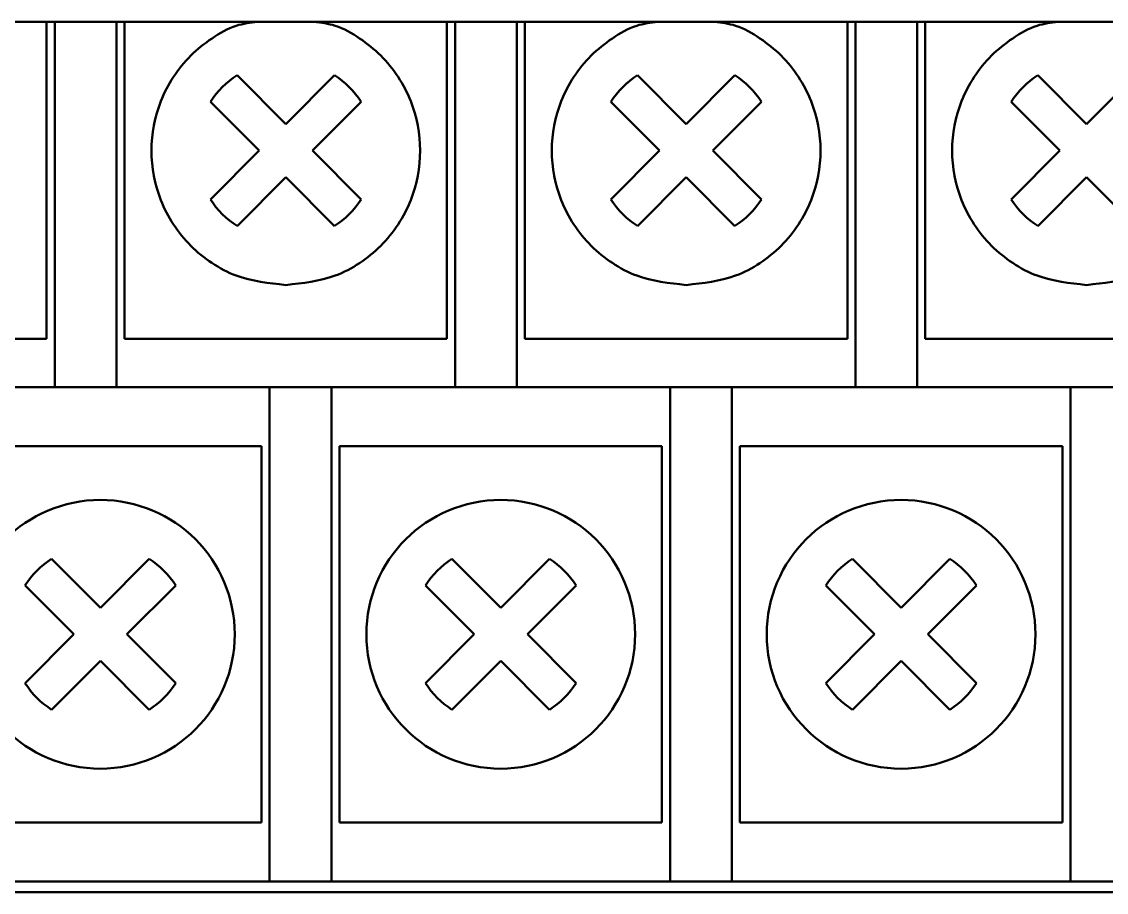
# Model space of a CAD drawing. Header units: millimetres. Extents: x 3520 to 8864, y 403 to 1747.
# Drawn here: x 7342.12 to 7362.3, y 1160.65 to 1176.85 of the extents above; entities that cross this region are included whole.
import ezdxf

# ---------------------------------------------------------------- set-up
doc = ezdxf.new("R2010")
doc.units = ezdxf.units.MM
doc.layers.add('main', color=5, linetype='Continuous', lineweight=50)

msp = doc.modelspace()

# ---------------------------------------------------------------- linework, layer by layer
at = {"layer": 'main', "color": 0, "linetype": 'Continuous'}
for p, q in [((7319.534, 1176.85, 1518.358), (7378.534, 1176.85, 1518.358)), ((7342.584, 1174.45, 1518.358), (7342.584, 1176.85, 1518.358)), ((7342.734, 1176.85, 1518.358), (7342.734, 1171.05, 1518.358)), ((7343.884, 1171.05, 1518.358), (7343.884, 1176.85, 1518.358)), ((7344.034, 1176.85, 1518.358), (7344.034, 1174.45, 1518.358)), ((7350.034, 1174.45, 1518.358), (7350.034, 1176.85, 1518.358)), ((7350.184, 1176.85, 1518.358), (7350.184, 1171.05, 1518.358)), ((7351.334, 1171.05, 1518.358), (7351.334, 1176.85, 1518.358)), ((7351.484, 1176.85, 1518.358), (7351.484, 1174.45, 1518.358)), ((7357.484, 1174.45, 1518.358), (7357.484, 1176.85, 1518.358)), ((7357.634, 1176.85, 1518.358), (7357.634, 1171.05, 1518.358)), ((7358.784, 1171.05, 1518.358), (7358.784, 1176.85, 1518.358)), ((7358.934, 1176.85, 1518.358), (7358.934, 1174.45, 1518.358)), ((7346.127, 1175.852, 1518.358), (7347.034, 1174.945, 1518.358)), ((7347.034, 1174.945, 1518.358), (7347.941, 1175.852, 1518.358)), ((7353.577, 1175.852, 1518.358), (7354.484, 1174.945, 1518.358)), ((7354.484, 1174.945, 1518.358), (7355.391, 1175.852, 1518.358)), ((7361.027, 1175.852, 1518.358), (7361.934, 1174.945, 1518.358)), ((7361.934, 1174.945, 1518.358), (7362.841, 1175.852, 1518.358)), ((7346.539, 1174.45, 1518.358), (7345.632, 1175.357, 1518.358)), ((7348.436, 1175.357, 1518.358), (7347.529, 1174.45, 1518.358)), ((7353.989, 1174.45, 1518.358), (7353.082, 1175.357, 1518.358)), ((7355.886, 1175.357, 1518.358), (7354.979, 1174.45, 1518.358)), ((7361.439, 1174.45, 1518.358), (7360.532, 1175.357, 1518.358)), ((7342.584, 1170.95, 1518.358), (7342.584, 1174.45, 1518.358)), ((7344.034, 1174.45, 1518.358), (7344.034, 1170.95, 1518.358)), ((7345.632, 1173.542, 1518.358), (7346.539, 1174.45, 1518.358)), ((7347.529, 1174.45, 1518.358), (7348.436, 1173.542, 1518.358)), ((7350.034, 1170.95, 1518.358), (7350.034, 1174.45, 1518.358)), ((7351.484, 1174.45, 1518.358), (7351.484, 1170.95, 1518.358)), ((7353.082, 1173.542, 1518.358), (7353.989, 1174.45, 1518.358)), ((7354.979, 1174.45, 1518.358), (7355.886, 1173.542, 1518.358)), ((7357.484, 1170.95, 1518.358), (7357.484, 1174.45, 1518.358)), ((7358.934, 1174.45, 1518.358), (7358.934, 1170.95, 1518.358)), ((7360.532, 1173.542, 1518.358), (7361.439, 1174.45, 1518.358)), ((7347.034, 1173.955, 1518.358), (7346.127, 1173.047, 1518.358)), ((7347.941, 1173.047, 1518.358), (7347.034, 1173.955, 1518.358)), ((7354.484, 1173.955, 1518.358), (7353.577, 1173.047, 1518.358)), ((7355.391, 1173.047, 1518.358), (7354.484, 1173.955, 1518.358)), ((7361.934, 1173.955, 1518.358), (7361.027, 1173.047, 1518.358)), ((7362.841, 1173.047, 1518.358), (7361.934, 1173.955, 1518.358)), ((7336.584, 1170.95, 1518.358), (7342.584, 1170.95, 1518.358)), ((7342.734, 1171.05, 1518.358), (7342.734, 1170.05, 1518.358)), ((7343.884, 1170.05, 1518.358), (7343.884, 1171.05, 1518.358)), ((7344.034, 1170.95, 1518.358), (7350.034, 1170.95, 1518.358)), ((7350.184, 1171.05, 1518.358), (7350.184, 1170.05, 1518.358)), ((7351.334, 1170.05, 1518.358), (7351.334, 1171.05, 1518.358)), ((7351.484, 1170.95, 1518.358), (7357.484, 1170.95, 1518.358)), ((7357.634, 1171.05, 1518.358), (7357.634, 1170.05, 1518.358)), ((7358.784, 1170.05, 1518.358), (7358.784, 1171.05, 1518.358)), ((7358.934, 1170.95, 1518.358), (7364.934, 1170.95, 1518.358)), ((7342.734, 1170.05, 1518.358), (7336.434, 1170.05, 1518.358)), ((7342.734, 1170.05, 1518.358), (7343.884, 1170.05, 1518.358)), ((7350.184, 1170.05, 1518.358), (7343.884, 1170.05, 1518.358)), ((7346.734, 1170.05, 1518.358), (7346.734, 1161.85, 1518.358)), ((7347.884, 1161.85, 1518.358), (7347.884, 1170.05, 1518.358)), ((7350.184, 1170.05, 1518.358), (7351.334, 1170.05, 1518.358)), ((7357.634, 1170.05, 1518.358), (7351.334, 1170.05, 1518.358)), ((7354.184, 1170.05, 1518.358), (7354.184, 1161.85, 1518.358)), ((7355.334, 1161.85, 1518.358), (7355.334, 1170.05, 1518.358)), ((7357.634, 1170.05, 1518.358), (7358.784, 1170.05, 1518.358)), ((7365.084, 1170.05, 1518.358), (7358.784, 1170.05, 1518.358)), ((7361.634, 1170.05, 1518.358), (7361.634, 1161.85, 1518.358)), ((7346.584, 1168.95, 1518.358), (7340.584, 1168.95, 1518.358)), ((7346.584, 1165.45, 1518.358), (7346.584, 1168.95, 1518.358)), ((7354.034, 1168.95, 1518.358), (7348.034, 1168.95, 1518.358)), ((7348.034, 1168.95, 1518.358), (7348.034, 1165.45, 1518.358)), ((7354.034, 1165.45, 1518.358), (7354.034, 1168.95, 1518.358)), ((7355.484, 1168.95, 1518.358), (7355.484, 1165.45, 1518.358)), ((7361.484, 1168.95, 1518.358), (7355.484, 1168.95, 1518.358)), ((7361.484, 1165.45, 1518.358), (7361.484, 1168.95, 1518.358)), ((7343.584, 1165.945, 1518.358), (7342.677, 1166.852, 1518.358)), ((7344.491, 1166.852, 1518.358), (7343.584, 1165.945, 1518.358)), ((7351.034, 1165.945, 1518.358), (7350.127, 1166.852, 1518.358)), ((7351.941, 1166.852, 1518.358), (7351.034, 1165.945, 1518.358)), ((7358.484, 1165.945, 1518.358), (7357.577, 1166.852, 1518.358)), ((7359.391, 1166.852, 1518.358), (7358.484, 1165.945, 1518.358)), ((7342.182, 1166.357, 1518.358), (7343.089, 1165.45, 1518.358)), ((7344.079, 1165.45, 1518.358), (7344.986, 1166.357, 1518.358)), ((7349.632, 1166.357, 1518.358), (7350.539, 1165.45, 1518.358)), ((7351.529, 1165.45, 1518.358), (7352.436, 1166.357, 1518.358)), ((7357.082, 1166.357, 1518.358), (7357.989, 1165.45, 1518.358)), ((7358.979, 1165.45, 1518.358), (7359.886, 1166.357, 1518.358)), ((7343.089, 1165.45, 1518.358), (7342.182, 1164.542, 1518.358)), ((7344.986, 1164.542, 1518.358), (7344.079, 1165.45, 1518.358)), ((7346.584, 1161.95, 1518.358), (7346.584, 1165.45, 1518.358)), ((7348.034, 1165.45, 1518.358), (7348.034, 1161.95, 1518.358)), ((7350.539, 1165.45, 1518.358), (7349.632, 1164.542, 1518.358)), ((7352.436, 1164.542, 1518.358), (7351.529, 1165.45, 1518.358)), ((7354.034, 1161.95, 1518.358), (7354.034, 1165.45, 1518.358)), ((7355.484, 1165.45, 1518.358), (7355.484, 1161.95, 1518.358)), ((7357.989, 1165.45, 1518.358), (7357.082, 1164.542, 1518.358)), ((7359.886, 1164.542, 1518.358), (7358.979, 1165.45, 1518.358)), ((7361.484, 1161.95, 1518.358), (7361.484, 1165.45, 1518.358)), ((7342.677, 1164.047, 1518.358), (7343.584, 1164.955, 1518.358)), ((7343.584, 1164.955, 1518.358), (7344.491, 1164.047, 1518.358)), ((7350.127, 1164.047, 1518.358), (7351.034, 1164.955, 1518.358)), ((7351.034, 1164.955, 1518.358), (7351.941, 1164.047, 1518.358)), ((7357.577, 1164.047, 1518.358), (7358.484, 1164.955, 1518.358)), ((7358.484, 1164.955, 1518.358), (7359.391, 1164.047, 1518.358)), ((7340.584, 1161.95, 1518.358), (7346.584, 1161.95, 1518.358)), ((7346.734, 1161.85, 1518.358), (7346.734, 1160.85, 1518.358)), ((7347.884, 1160.85, 1518.358), (7347.884, 1161.85, 1518.358)), ((7348.034, 1161.95, 1518.358), (7354.034, 1161.95, 1518.358)), ((7354.184, 1161.85, 1518.358), (7354.184, 1160.85, 1518.358)), ((7355.334, 1160.85, 1518.358), (7355.334, 1161.85, 1518.358)), ((7355.484, 1161.95, 1518.358), (7361.484, 1161.95, 1518.358)), ((7361.634, 1161.85, 1518.358), (7361.634, 1160.85, 1518.358)), ((7340.434, 1160.85, 1518.358), (7346.734, 1160.85, 1518.358)), ((7346.734, 1160.85, 1518.358), (7347.884, 1160.85, 1518.358)), ((7347.884, 1160.85, 1518.358), (7354.184, 1160.85, 1518.358)), ((7354.184, 1160.85, 1518.358), (7355.334, 1160.85, 1518.358)), ((7355.334, 1160.85, 1518.358), (7361.634, 1160.85, 1518.358)), ((7361.634, 1160.85, 1518.358), (7362.784, 1160.85, 1518.358)), ((7320.934, 1160.65, 1518.358), (7377.134, 1160.65, 1518.358))]:
    msp.add_line(p, q, dxfattribs=at)
for centre in [(7343.584, 1165.45, 1518.358), (7351.034, 1165.45, 1518.358), (7358.484, 1165.45, 1518.358)]:
    msp.add_circle(centre, 2.5, dxfattribs=at)
for centre, start, end in [((7347.034, 1174.45, 1518.358), 122.9031, 147.0969), ((7347.034, 1174.45, 1518.358), 32.9031, 57.0969), ((7354.484, 1174.45, 1518.358), 122.9031, 147.0969), ((7354.484, 1174.45, 1518.358), 32.9031, 57.0969), ((7361.934, 1174.45, 1518.358), 122.9031, 147.0969), ((7347.034, 1174.45, 1518.358), 212.9031, 237.0969), ((7347.034, 1174.45, 1518.358), 302.9031, 327.0969), ((7354.484, 1174.45, 1518.358), 212.9031, 237.0969), ((7354.484, 1174.45, 1518.358), 302.9031, 327.0969), ((7361.934, 1174.45, 1518.358), 212.9031, 237.0969), ((7343.584, 1165.45, 1518.358), 122.9031, 147.0969), ((7343.584, 1165.45, 1518.358), 32.9031, 57.0969), ((7351.034, 1165.45, 1518.358), 122.9031, 147.0969), ((7351.034, 1165.45, 1518.358), 32.9031, 57.0969), ((7358.484, 1165.45, 1518.358), 122.9031, 147.0969), ((7358.484, 1165.45, 1518.358), 32.9031, 57.0969), ((7343.584, 1165.45, 1518.358), 212.9031, 237.0969), ((7343.584, 1165.45, 1518.358), 302.9031, 327.0969), ((7351.034, 1165.45, 1518.358), 212.9031, 237.0969), ((7351.034, 1165.45, 1518.358), 302.9031, 327.0969), ((7358.484, 1165.45, 1518.358), 212.9031, 237.0969), ((7358.484, 1165.45, 1518.358), 302.9031, 327.0969)]:
    msp.add_arc(centre, 1.67, start, end, dxfattribs=at)
for points, knots in [([(7347.034, 1171.95, 1518.358), (7346.72, 1171.983, 1518.358), (7346.234, 1172.035, 1518.358), (7345.651, 1172.346, 1518.358), (7345.254, 1172.669, 1518.358), (7344.929, 1173.067, 1518.358), (7344.628, 1173.65, 1518.358), (7344.473, 1174.45, 1518.358), (7344.628, 1175.25, 1518.358), (7344.929, 1175.832, 1518.358), (7345.254, 1176.231, 1518.358), (7345.653, 1176.549, 1518.358), (7346.071, 1176.792, 1518.358), (7346.375, 1176.832, 1518.358), (7346.51, 1176.85, 1518.358)], [0, 0, 0, 0, 0.128485, 0.198429, 0.2683, 0.338244, 0.408114, 0.536599, 0.665084, 0.735028, 0.804899, 0.874843, 0.944714, 1, 1, 1, 1]), ([(7347.558, 1176.85, 1518.358), (7347.693, 1176.832, 1518.358), (7347.997, 1176.792, 1518.358), (7348.415, 1176.549, 1518.358), (7348.814, 1176.231, 1518.358), (7349.139, 1175.832, 1518.358), (7349.44, 1175.249, 1518.358), (7349.595, 1174.45, 1518.358), (7349.44, 1173.65, 1518.358), (7349.139, 1173.067, 1518.358), (7348.814, 1172.669, 1518.358), (7348.416, 1172.346, 1518.358), (7347.834, 1172.035, 1518.358), (7347.348, 1171.983, 1518.358), (7347.034, 1171.95, 1518.358)], [0, 0, 0, 0, 0.055286, 0.12523, 0.195101, 0.265045, 0.334916, 0.463401, 0.591886, 0.66183, 0.7317, 0.801644, 0.871515, 1, 1, 1, 1]), ([(7354.484, 1171.95, 1518.358), (7354.17, 1171.983, 1518.358), (7353.684, 1172.035, 1518.358), (7353.101, 1172.346, 1518.358), (7352.704, 1172.669, 1518.358), (7352.379, 1173.067, 1518.358), (7352.078, 1173.65, 1518.358), (7351.923, 1174.45, 1518.358), (7352.078, 1175.25, 1518.358), (7352.379, 1175.832, 1518.358), (7352.704, 1176.231, 1518.358), (7353.103, 1176.549, 1518.358), (7353.521, 1176.792, 1518.358), (7353.825, 1176.832, 1518.358), (7353.96, 1176.85, 1518.358)], [0, 0, 0, 0, 0.128485, 0.198429, 0.2683, 0.338244, 0.408114, 0.536599, 0.665084, 0.735028, 0.804899, 0.874843, 0.944714, 1, 1, 1, 1]), ([(7355.008, 1176.85, 1518.358), (7355.143, 1176.832, 1518.358), (7355.447, 1176.792, 1518.358), (7355.865, 1176.549, 1518.358), (7356.264, 1176.231, 1518.358), (7356.589, 1175.832, 1518.358), (7356.89, 1175.249, 1518.358), (7357.045, 1174.45, 1518.358), (7356.89, 1173.65, 1518.358), (7356.589, 1173.067, 1518.358), (7356.264, 1172.669, 1518.358), (7355.866, 1172.346, 1518.358), (7355.284, 1172.035, 1518.358), (7354.798, 1171.983, 1518.358), (7354.484, 1171.95, 1518.358)], [0, 0, 0, 0, 0.055286, 0.12523, 0.195101, 0.265045, 0.334916, 0.463401, 0.591886, 0.66183, 0.7317, 0.801644, 0.871515, 1, 1, 1, 1]), ([(7361.934, 1171.95, 1518.358), (7361.62, 1171.983, 1518.358), (7361.134, 1172.035, 1518.358), (7360.551, 1172.346, 1518.358), (7360.154, 1172.669, 1518.358), (7359.829, 1173.067, 1518.358), (7359.528, 1173.65, 1518.358), (7359.373, 1174.45, 1518.358), (7359.528, 1175.25, 1518.358), (7359.829, 1175.832, 1518.358), (7360.154, 1176.231, 1518.358), (7360.553, 1176.549, 1518.358), (7360.971, 1176.792, 1518.358), (7361.275, 1176.832, 1518.358), (7361.41, 1176.85, 1518.358)], [0, 0, 0, 0, 0.128485, 0.198429, 0.2683, 0.338244, 0.408114, 0.536599, 0.665084, 0.735028, 0.804899, 0.874843, 0.944714, 1, 1, 1, 1]), ([(7362.458, 1176.85, 1518.358), (7362.593, 1176.832, 1518.358), (7362.897, 1176.792, 1518.358), (7363.315, 1176.549, 1518.358), (7363.714, 1176.231, 1518.358), (7364.039, 1175.832, 1518.358), (7364.34, 1175.249, 1518.358), (7364.495, 1174.45, 1518.358), (7364.34, 1173.65, 1518.358), (7364.039, 1173.067, 1518.358), (7363.714, 1172.669, 1518.358), (7363.316, 1172.346, 1518.358), (7362.734, 1172.035, 1518.358), (7362.248, 1171.983, 1518.358), (7361.934, 1171.95, 1518.358)], [0, 0, 0, 0, 0.055286, 0.12523, 0.195101, 0.265045, 0.334916, 0.463401, 0.591886, 0.66183, 0.7317, 0.801644, 0.871515, 1, 1, 1, 1])]:
    msp.add_open_spline(points, degree=3, knots=knots, dxfattribs=at)

doc.saveas('drawing.dxf')
